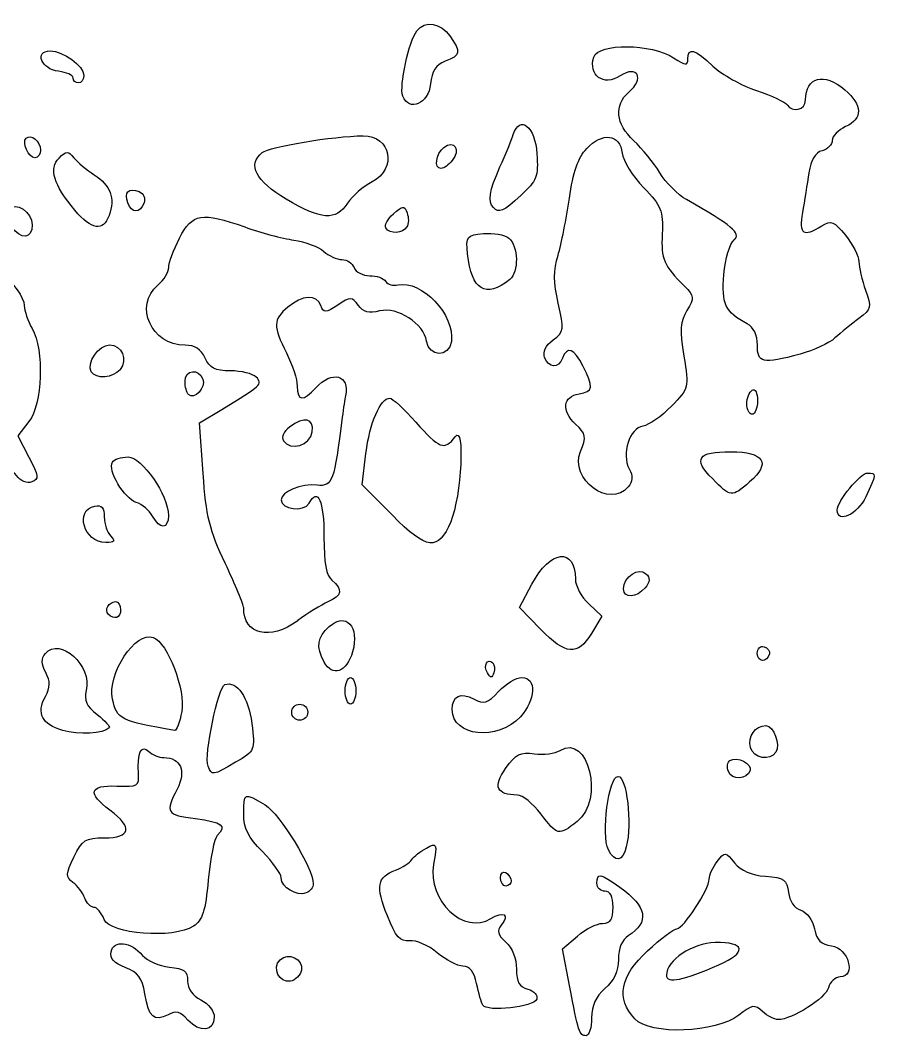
# Model space of a CAD drawing. Header units: centimetres. Extents: x -9.1 to 23.1, y -7.7 to 7.6.
# Drawn here: x -0.848 to 0.198, y 4.819 to 6.06 of the extents above; entities that cross this region are included whole.
import ezdxf

# ---------------------------------------------------------------- set-up
doc = ezdxf.new("R2010")
doc.units = ezdxf.units.CM
doc.header["$MEASUREMENT"] = 0
doc.layers.add('Layer 1', color=7, linetype='Continuous')

msp = doc.modelspace()

# ---------------------------------------------------------------- linework, layer by layer
at = {"layer": 'Layer 1'}
for points, knots in [([(-0.34693, 5.98187), (-0.34541, 5.99765), (-0.3406, 6.00504), (-0.32897, 6.00947), (-0.32897, 6.00947), (-0.31036, 6.01655), (-0.30955, 6.02094), (-0.32325, 6.0405), (-0.32325, 6.0405), (-0.33446, 6.0565), (-0.35367, 6.05953), (-0.36359, 6.04685), (-0.36359, 6.04685), (-0.37343, 6.03427), (-0.38537, 5.97887), (-0.3808, 5.96697), (-0.3808, 5.96697), (-0.37323, 5.94725), (-0.34924, 5.9578), (-0.34693, 5.98187)], [0, 0, 0, 0, 0.1666667, 0.1666667, 0.1666667, 0.1666667, 0.3333333, 0.3333333, 0.3333333, 0.3333333, 0.5, 0.5, 0.5, 0.5, 0.6666667, 0.6666667, 0.6666667, 0.6666667, 1, 1, 1, 1]), ([(0.10428, 5.65195), (0.12047, 5.65628), (0.13957, 5.66512), (0.14673, 5.67159), (0.14673, 5.67159), (0.15389, 5.67806), (0.16706, 5.68879), (0.17599, 5.69544), (0.17599, 5.69544), (0.1911, 5.70668), (0.19167, 5.70907), (0.18415, 5.72985), (0.18415, 5.72985), (0.17971, 5.74214), (0.17597, 5.75786), (0.17584, 5.76479), (0.17584, 5.76479), (0.17572, 5.77172), (0.1684, 5.7862), (0.1596, 5.79698), (0.1596, 5.79698), (0.14556, 5.81416), (0.14199, 5.81556), (0.13053, 5.80841), (0.13053, 5.80841), (0.108, 5.79434), (0.10244, 5.7982), (0.10703, 5.82475), (0.10703, 5.82475), (0.10936, 5.83822), (0.1129, 5.85999), (0.1149, 5.87313), (0.1149, 5.87313), (0.11735, 5.88923), (0.1226, 5.89809), (0.13098, 5.90028), (0.13098, 5.90028), (0.13782, 5.90205), (0.14341, 5.90774), (0.14341, 5.91289), (0.14341, 5.91289), (0.14341, 5.91804), (0.15076, 5.9256), (0.15974, 5.92969), (0.15974, 5.92969), (0.18086, 5.93931), (0.18049, 5.95606), (0.15872, 5.97475), (0.15872, 5.97475), (0.13348, 5.99644), (0.11075, 5.9905), (0.11075, 5.96222), (0.11075, 5.96222), (0.11075, 5.95001), (0.09472, 5.94594), (0.0882, 5.9565), (0.0882, 5.9565), (0.08615, 5.95983), (0.06939, 5.96754), (0.05096, 5.97366), (0.05096, 5.97366), (0.03253, 5.97978), (0.00861, 5.99324), (-0.00218, 6.00355), (-0.00218, 6.00355), (-0.02416, 6.02455), (-0.03293, 6.02707), (-0.03293, 6.01236), (-0.03293, 6.01236), (-0.03293, 6.0038), (-0.03535, 6.004), (-0.05025, 6.01376), (-0.05025, 6.01376), (-0.07711, 6.03136), (-0.14212, 6.03189), (-0.14762, 6.01454), (-0.14762, 6.01454), (-0.15473, 5.99214), (-0.13564, 5.9785), (-0.11557, 5.99165), (-0.11557, 5.99165), (-0.09434, 6.00556), (-0.08524, 5.98852), (-0.10491, 5.97168), (-0.10491, 5.97168), (-0.12326, 5.95597), (-0.12094, 5.933), (-0.09892, 5.91253), (-0.09892, 5.91253), (-0.08852, 5.90286), (-0.07417, 5.88519), (-0.06705, 5.87327), (-0.06705, 5.87327), (-0.05992, 5.86136), (-0.04535, 5.84666), (-0.03466, 5.84061), (-0.03466, 5.84061), (0.02081, 5.80924), (0.03302, 5.79889), (0.02349, 5.7913), (0.02349, 5.7913), (0.01838, 5.78722), (0.01282, 5.76827), (0.01114, 5.74916), (0.01114, 5.74916), (0.00798, 5.71316), (0.01263, 5.70326), (0.03942, 5.68892), (0.03942, 5.68892), (0.04747, 5.68461), (0.05197, 5.67526), (0.05197, 5.66283), (0.05197, 5.66283), (0.05197, 5.64076), (0.05791, 5.63952), (0.10426, 5.65192), (0.10426, 5.65192), (0.10426, 5.65192), (0.10428, 5.65195), (0.10428, 5.65195)], [0, 0, 0, 0, 0.0322581, 0.0322581, 0.0322581, 0.0322581, 0.0645161, 0.0645161, 0.0645161, 0.0645161, 0.0967742, 0.0967742, 0.0967742, 0.0967742, 0.1290323, 0.1290323, 0.1290323, 0.1290323, 0.1612903, 0.1612903, 0.1612903, 0.1612903, 0.1935484, 0.1935484, 0.1935484, 0.1935484, 0.2258065, 0.2258065, 0.2258065, 0.2258065, 0.2580645, 0.2580645, 0.2580645, 0.2580645, 0.2903226, 0.2903226, 0.2903226, 0.2903226, 0.3225806, 0.3225806, 0.3225806, 0.3225806, 0.3548387, 0.3548387, 0.3548387, 0.3548387, 0.3870968, 0.3870968, 0.3870968, 0.3870968, 0.4193548, 0.4193548, 0.4193548, 0.4193548, 0.4516129, 0.4516129, 0.4516129, 0.4516129, 0.483871, 0.483871, 0.483871, 0.483871, 0.516129, 0.516129, 0.516129, 0.516129, 0.5483871, 0.5483871, 0.5483871, 0.5483871, 0.5806452, 0.5806452, 0.5806452, 0.5806452, 0.6129032, 0.6129032, 0.6129032, 0.6129032, 0.6451613, 0.6451613, 0.6451613, 0.6451613, 0.6774194, 0.6774194, 0.6774194, 0.6774194, 0.7096774, 0.7096774, 0.7096774, 0.7096774, 0.7419355, 0.7419355, 0.7419355, 0.7419355, 0.7741935, 0.7741935, 0.7741935, 0.7741935, 0.8064516, 0.8064516, 0.8064516, 0.8064516, 0.8387097, 0.8387097, 0.8387097, 0.8387097, 0.8709677, 0.8709677, 0.8709677, 0.8709677, 0.9032258, 0.9032258, 0.9032258, 0.9032258, 0.9354839, 0.9354839, 0.9354839, 0.9354839, 1, 1, 1, 1]), ([(-0.77016, 5.99239), (-0.77016, 6.00412), (-0.79508, 6.02215), (-0.81128, 6.02215), (-0.81128, 6.02215), (-0.83107, 6.02215), (-0.8219, 5.99962), (-0.80113, 5.99723), (-0.80113, 5.99723), (-0.79128, 5.99608), (-0.78323, 5.99242), (-0.78323, 5.98907), (-0.78323, 5.98907), (-0.78323, 5.98569), (-0.78029, 5.98297), (-0.7767, 5.98297), (-0.7767, 5.98297), (-0.77311, 5.98297), (-0.77017, 5.98721), (-0.77017, 5.99239), (-0.77017, 5.99239), (-0.77017, 5.99239), (-0.77016, 5.99239), (-0.77016, 5.99239)], [0, 0, 0, 0, 0.1428571, 0.1428571, 0.1428571, 0.1428571, 0.2857143, 0.2857143, 0.2857143, 0.2857143, 0.4285714, 0.4285714, 0.4285714, 0.4285714, 0.5714286, 0.5714286, 0.5714286, 0.5714286, 0.7142857, 0.7142857, 0.7142857, 0.7142857, 1, 1, 1, 1]), ([(-0.23651, 5.84599), (-0.21725, 5.86358), (-0.2153, 5.86865), (-0.21709, 5.89655), (-0.21709, 5.89655), (-0.21921, 5.92954), (-0.23776, 5.94461), (-0.24593, 5.91999), (-0.24593, 5.91999), (-0.2481, 5.91344), (-0.25544, 5.89562), (-0.26224, 5.88039), (-0.26224, 5.88039), (-0.27528, 5.85118), (-0.27741, 5.83796), (-0.27024, 5.83079), (-0.27024, 5.83079), (-0.26309, 5.82364), (-0.25891, 5.82552), (-0.2365, 5.84599), (-0.2365, 5.84599), (-0.2365, 5.84599), (-0.23651, 5.84599), (-0.23651, 5.84599)], [0, 0, 0, 0, 0.1428571, 0.1428571, 0.1428571, 0.1428571, 0.2857143, 0.2857143, 0.2857143, 0.2857143, 0.4285714, 0.4285714, 0.4285714, 0.4285714, 0.5714286, 0.5714286, 0.5714286, 0.5714286, 0.7142857, 0.7142857, 0.7142857, 0.7142857, 1, 1, 1, 1]), ([(-0.82302, 5.90114), (-0.82302, 5.91154), (-0.83487, 5.92124), (-0.84059, 5.91552), (-0.84059, 5.91552), (-0.84596, 5.91015), (-0.83758, 5.89172), (-0.82976, 5.89172), (-0.82976, 5.89172), (-0.82605, 5.89172), (-0.82302, 5.89596), (-0.82302, 5.90113), (-0.82302, 5.90113), (-0.82302, 5.90113), (-0.82302, 5.90114), (-0.82302, 5.90114)], [0, 0, 0, 0, 0.2, 0.2, 0.2, 0.2, 0.4, 0.4, 0.4, 0.4, 0.6, 0.6, 0.6, 0.6, 1, 1, 1, 1]), ([(-0.44836, 5.83607), (-0.44252, 5.84498), (-0.42896, 5.85681), (-0.41822, 5.86236), (-0.41822, 5.86236), (-0.38731, 5.87834), (-0.3952, 5.91873), (-0.42919, 5.91849), (-0.42919, 5.91849), (-0.46588, 5.91808), (-0.54363, 5.90534), (-0.5524, 5.89807), (-0.5524, 5.89807), (-0.57063, 5.88294), (-0.56065, 5.86357), (-0.52308, 5.84114), (-0.52308, 5.84114), (-0.48033, 5.81563), (-0.46256, 5.81442), (-0.44837, 5.83607), (-0.44837, 5.83607), (-0.44837, 5.83607), (-0.44836, 5.83607), (-0.44836, 5.83607)], [0, 0, 0, 0, 0.1428571, 0.1428571, 0.1428571, 0.1428571, 0.2857143, 0.2857143, 0.2857143, 0.2857143, 0.4285714, 0.4285714, 0.4285714, 0.4285714, 0.5714286, 0.5714286, 0.5714286, 0.5714286, 0.7142857, 0.7142857, 0.7142857, 0.7142857, 1, 1, 1, 1]), ([(-0.10553, 5.48981), (-0.10002, 5.49645), (-0.0997, 5.50284), (-0.10443, 5.51168), (-0.10443, 5.51168), (-0.11412, 5.52979), (-0.10396, 5.56164), (-0.08775, 5.56403), (-0.08775, 5.56403), (-0.08044, 5.5651), (-0.06478, 5.57598), (-0.05295, 5.58819), (-0.05295, 5.58819), (-0.03157, 5.61025), (-0.03148, 5.61062), (-0.03774, 5.64954), (-0.03774, 5.64954), (-0.04287, 5.68136), (-0.04217, 5.69179), (-0.03402, 5.70522), (-0.03402, 5.70522), (-0.02477, 5.72047), (-0.02499, 5.72275), (-0.03683, 5.73466), (-0.03683, 5.73466), (-0.06264, 5.76062), (-0.06551, 5.76733), (-0.06414, 5.79857), (-0.06414, 5.79857), (-0.06288, 5.82729), (-0.0651, 5.83282), (-0.08686, 5.85523), (-0.08686, 5.85523), (-0.10012, 5.86889), (-0.11188, 5.88787), (-0.11298, 5.8974), (-0.11298, 5.8974), (-0.11567, 5.92064), (-0.1371, 5.92333), (-0.15634, 5.90285), (-0.15634, 5.90285), (-0.16667, 5.89185), (-0.173, 5.87369), (-0.17748, 5.84217), (-0.17748, 5.84217), (-0.181, 5.81743), (-0.18723, 5.7861), (-0.19134, 5.77256), (-0.19134, 5.77256), (-0.197, 5.75388), (-0.19691, 5.73974), (-0.19097, 5.71397), (-0.19097, 5.71397), (-0.18358, 5.68197), (-0.18396, 5.67939), (-0.19743, 5.66923), (-0.19743, 5.66923), (-0.20645, 5.66242), (-0.21022, 5.65452), (-0.20765, 5.64781), (-0.20765, 5.64781), (-0.20254, 5.63449), (-0.19089, 5.63404), (-0.18593, 5.64699), (-0.18593, 5.64699), (-0.1802, 5.66193), (-0.17187, 5.65878), (-0.16088, 5.63752), (-0.16088, 5.63752), (-0.14749, 5.61163), (-0.14829, 5.60582), (-0.16554, 5.60336), (-0.16554, 5.60336), (-0.18532, 5.60056), (-0.18746, 5.58255), (-0.16996, 5.56624), (-0.16996, 5.56624), (-0.15705, 5.55422), (-0.15644, 5.55089), (-0.16386, 5.53299), (-0.16386, 5.53299), (-0.17789, 5.49912), (-0.1283, 5.46241), (-0.10555, 5.48983), (-0.10555, 5.48983), (-0.10555, 5.48983), (-0.10553, 5.48981), (-0.10553, 5.48981)], [0, 0, 0, 0, 0.0434783, 0.0434783, 0.0434783, 0.0434783, 0.0869565, 0.0869565, 0.0869565, 0.0869565, 0.1304348, 0.1304348, 0.1304348, 0.1304348, 0.173913, 0.173913, 0.173913, 0.173913, 0.2173913, 0.2173913, 0.2173913, 0.2173913, 0.2608696, 0.2608696, 0.2608696, 0.2608696, 0.3043478, 0.3043478, 0.3043478, 0.3043478, 0.3478261, 0.3478261, 0.3478261, 0.3478261, 0.3913043, 0.3913043, 0.3913043, 0.3913043, 0.4347826, 0.4347826, 0.4347826, 0.4347826, 0.4782609, 0.4782609, 0.4782609, 0.4782609, 0.5217391, 0.5217391, 0.5217391, 0.5217391, 0.5652174, 0.5652174, 0.5652174, 0.5652174, 0.6086957, 0.6086957, 0.6086957, 0.6086957, 0.6521739, 0.6521739, 0.6521739, 0.6521739, 0.6956522, 0.6956522, 0.6956522, 0.6956522, 0.7391304, 0.7391304, 0.7391304, 0.7391304, 0.7826087, 0.7826087, 0.7826087, 0.7826087, 0.826087, 0.826087, 0.826087, 0.826087, 0.8695652, 0.8695652, 0.8695652, 0.8695652, 0.9130435, 0.9130435, 0.9130435, 0.9130435, 1, 1, 1, 1]), ([(-0.32037, 5.88817), (-0.30961, 5.90113), (-0.31809, 5.91461), (-0.33051, 5.9043), (-0.33051, 5.9043), (-0.34068, 5.89586), (-0.34302, 5.87866), (-0.33399, 5.87866), (-0.33399, 5.87866), (-0.33084, 5.87866), (-0.32471, 5.88294), (-0.32037, 5.88817)], [0, 0, 0, 0, 0.25, 0.25, 0.25, 0.25, 0.5, 0.5, 0.5, 0.5, 1, 1, 1, 1]), ([(-0.73927, 5.82126), (-0.73166, 5.84185), (-0.73763, 5.85823), (-0.75734, 5.87082), (-0.75734, 5.87082), (-0.76674, 5.87682), (-0.77792, 5.88618), (-0.78219, 5.89162), (-0.78219, 5.89162), (-0.78911, 5.90043), (-0.7911, 5.90039), (-0.80042, 5.89121), (-0.80042, 5.89121), (-0.81317, 5.87867), (-0.80704, 5.85859), (-0.78102, 5.82766), (-0.78102, 5.82766), (-0.76045, 5.80322), (-0.74672, 5.80111), (-0.73927, 5.82125), (-0.73927, 5.82125), (-0.73927, 5.82125), (-0.73927, 5.82126), (-0.73927, 5.82126)], [0, 0, 0, 0, 0.1428571, 0.1428571, 0.1428571, 0.1428571, 0.2857143, 0.2857143, 0.2857143, 0.2857143, 0.4285714, 0.4285714, 0.4285714, 0.4285714, 0.5714286, 0.5714286, 0.5714286, 0.5714286, 0.7142857, 0.7142857, 0.7142857, 0.7142857, 1, 1, 1, 1]), ([(-0.69667, 5.83648), (-0.69445, 5.84226), (-0.69704, 5.84815), (-0.70278, 5.85035), (-0.70278, 5.85035), (-0.71556, 5.85525), (-0.72139, 5.84936), (-0.71646, 5.83651), (-0.71646, 5.83651), (-0.7115, 5.82359), (-0.70161, 5.82357), (-0.69666, 5.83648), (-0.69666, 5.83648), (-0.69666, 5.83648), (-0.69667, 5.83648), (-0.69667, 5.83648)], [0, 0, 0, 0, 0.2, 0.2, 0.2, 0.2, 0.4, 0.4, 0.4, 0.4, 0.6, 0.6, 0.6, 0.6, 1, 1, 1, 1]), ([(-0.83318, 5.80992), (-0.83318, 5.82517), (-0.85317, 5.83843), (-0.86233, 5.82927), (-0.86233, 5.82927), (-0.86684, 5.82476), (-0.86566, 5.81787), (-0.85863, 5.80785), (-0.85863, 5.80785), (-0.84691, 5.79112), (-0.83318, 5.79223), (-0.83318, 5.80991), (-0.83318, 5.80991), (-0.83318, 5.80991), (-0.83318, 5.80992), (-0.83318, 5.80992)], [0, 0, 0, 0, 0.2, 0.2, 0.2, 0.2, 0.4, 0.4, 0.4, 0.4, 0.6, 0.6, 0.6, 0.6, 1, 1, 1, 1]), ([(-0.37582, 5.80712), (-0.37349, 5.81087), (-0.37338, 5.81863), (-0.37557, 5.82434), (-0.37557, 5.82434), (-0.37914, 5.83363), (-0.38088, 5.83351), (-0.39232, 5.82315), (-0.39232, 5.82315), (-0.39934, 5.81679), (-0.40352, 5.80905), (-0.4016, 5.80593), (-0.4016, 5.80593), (-0.39676, 5.7981), (-0.38094, 5.79883), (-0.37582, 5.80712)], [0, 0, 0, 0, 0.2, 0.2, 0.2, 0.2, 0.4, 0.4, 0.4, 0.4, 0.6, 0.6, 0.6, 0.6, 1, 1, 1, 1]), ([(-1.07103, 5.41524), (-1.05111, 5.41524), (-0.99969, 5.43776), (-0.99987, 5.4464), (-0.99987, 5.4464), (-1.00012, 5.45839), (-1.0125, 5.46902), (-1.02197, 5.46538), (-1.02197, 5.46538), (-1.02982, 5.46237), (-1.03243, 5.46539), (-1.03243, 5.47749), (-1.03243, 5.47749), (-1.03243, 5.49409), (-1.02347, 5.499), (-1.0158, 5.48659), (-1.0158, 5.48659), (-1.01303, 5.4821), (-1.00691, 5.48445), (-0.99883, 5.49312), (-0.99883, 5.49312), (-0.99188, 5.50058), (-0.9819, 5.50668), (-0.97664, 5.50668), (-0.97664, 5.50668), (-0.96986, 5.50668), (-0.96756, 5.51286), (-0.96873, 5.5279), (-0.96873, 5.5279), (-0.97102, 5.55726), (-0.94138, 5.56248), (-0.9239, 5.5358), (-0.9239, 5.5358), (-0.91044, 5.51526), (-0.91715, 5.49923), (-0.94162, 5.49349), (-0.94162, 5.49349), (-0.95172, 5.49114), (-0.95812, 5.48433), (-0.95954, 5.47445), (-0.95954, 5.47445), (-0.96164, 5.45983), (-0.96041, 5.45931), (-0.93404, 5.46353), (-0.93404, 5.46353), (-0.89981, 5.469), (-0.89599, 5.47132), (-0.88845, 5.49114), (-0.88845, 5.49114), (-0.88037, 5.5124), (-0.86299, 5.5184), (-0.8522, 5.50364), (-0.8522, 5.50364), (-0.84732, 5.49696), (-0.83933, 5.49362), (-0.83355, 5.49584), (-0.83355, 5.49584), (-0.82472, 5.49922), (-0.82517, 5.50305), (-0.83709, 5.52591), (-0.83709, 5.52591), (-0.83709, 5.52591), (-0.85074, 5.5521), (-0.85074, 5.5521), (-0.85074, 5.5521), (-0.85074, 5.5521), (-0.83709, 5.56945), (-0.83709, 5.56945), (-0.83709, 5.56945), (-0.82062, 5.59039), (-0.81836, 5.65698), (-0.83324, 5.68301), (-0.83324, 5.68301), (-0.83837, 5.69199), (-0.84268, 5.70471), (-0.84281, 5.71129), (-0.84281, 5.71129), (-0.84318, 5.73133), (-0.89568, 5.77838), (-0.92345, 5.78359), (-0.92345, 5.78359), (-0.9407, 5.78684), (-0.95033, 5.79303), (-0.95542, 5.8042), (-0.95542, 5.8042), (-0.96119, 5.81687), (-0.96755, 5.82015), (-0.98614, 5.82005), (-0.98614, 5.82005), (-1.01278, 5.82005), (-1.07163, 5.78653), (-1.07163, 5.77156), (-1.07163, 5.77156), (-1.07163, 5.75518), (-1.0579, 5.75291), (-1.04762, 5.76757), (-1.04762, 5.76757), (-1.03359, 5.78761), (-1.00545, 5.78349), (-0.99936, 5.76051), (-0.99936, 5.76051), (-0.9924, 5.73425), (-0.9985, 5.73078), (-1.0608, 5.72566), (-1.0608, 5.72566), (-1.11523, 5.72118), (-1.11834, 5.72012), (-1.11496, 5.70719), (-1.11496, 5.70719), (-1.11299, 5.69965), (-1.11382, 5.69038), (-1.1168, 5.6866), (-1.1168, 5.6866), (-1.11979, 5.68281), (-1.12367, 5.66403), (-1.12542, 5.64484), (-1.12542, 5.64484), (-1.12819, 5.61449), (-1.1266, 5.60794), (-1.11318, 5.59452), (-1.11318, 5.59452), (-1.09602, 5.57736), (-1.09213, 5.54584), (-1.10716, 5.54584), (-1.10716, 5.54584), (-1.11234, 5.54584), (-1.11839, 5.54876), (-1.12061, 5.55237), (-1.12061, 5.55237), (-1.12639, 5.56173), (-1.15655, 5.56045), (-1.15901, 5.55072), (-1.15901, 5.55072), (-1.16015, 5.54623), (-1.16416, 5.53314), (-1.16792, 5.52164), (-1.16792, 5.52164), (-1.17573, 5.49774), (-1.16943, 5.48488), (-1.1436, 5.472), (-1.1436, 5.472), (-1.12964, 5.46504), (-1.12011, 5.44715), (-1.10639, 5.40213), (-1.10639, 5.40213), (-1.10389, 5.39392), (-1.10236, 5.39419), (-1.09699, 5.40378), (-1.09699, 5.40378), (-1.09311, 5.41068), (-1.08284, 5.41521), (-1.07104, 5.41521), (-1.07104, 5.41521), (-1.07104, 5.41521), (-1.07103, 5.41524), (-1.07103, 5.41524)], [0, 0, 0, 0, 0.025, 0.025, 0.025, 0.025, 0.05, 0.05, 0.05, 0.05, 0.075, 0.075, 0.075, 0.075, 0.1, 0.1, 0.1, 0.1, 0.125, 0.125, 0.125, 0.125, 0.15, 0.15, 0.15, 0.15, 0.175, 0.175, 0.175, 0.175, 0.2, 0.2, 0.2, 0.2, 0.225, 0.225, 0.225, 0.225, 0.25, 0.25, 0.25, 0.25, 0.275, 0.275, 0.275, 0.275, 0.3, 0.3, 0.3, 0.3, 0.325, 0.325, 0.325, 0.325, 0.35, 0.35, 0.35, 0.35, 0.375, 0.375, 0.375, 0.375, 0.4, 0.4, 0.4, 0.4, 0.425, 0.425, 0.425, 0.425, 0.45, 0.45, 0.45, 0.45, 0.475, 0.475, 0.475, 0.475, 0.5, 0.5, 0.5, 0.5, 0.525, 0.525, 0.525, 0.525, 0.55, 0.55, 0.55, 0.55, 0.575, 0.575, 0.575, 0.575, 0.6, 0.6, 0.6, 0.6, 0.625, 0.625, 0.625, 0.625, 0.65, 0.65, 0.65, 0.65, 0.675, 0.675, 0.675, 0.675, 0.7, 0.7, 0.7, 0.7, 0.725, 0.725, 0.725, 0.725, 0.75, 0.75, 0.75, 0.75, 0.775, 0.775, 0.775, 0.775, 0.8, 0.8, 0.8, 0.8, 0.825, 0.825, 0.825, 0.825, 0.85, 0.85, 0.85, 0.85, 0.875, 0.875, 0.875, 0.875, 0.9, 0.9, 0.9, 0.9, 0.925, 0.925, 0.925, 0.925, 0.95, 0.95, 0.95, 0.95, 1, 1, 1, 1]), ([(-0.50902, 5.32652), (-0.49681, 5.33541), (-0.48021, 5.34562), (-0.47213, 5.34922), (-0.47213, 5.34922), (-0.45498, 5.35685), (-0.45359, 5.36436), (-0.46723, 5.37568), (-0.46723, 5.37568), (-0.47419, 5.38145), (-0.47703, 5.39673), (-0.47703, 5.42834), (-0.47703, 5.42834), (-0.47703, 5.47319), (-0.48422, 5.48951), (-0.49527, 5.46977), (-0.49527, 5.46977), (-0.50147, 5.4587), (-0.52928, 5.46203), (-0.52928, 5.47385), (-0.52928, 5.47385), (-0.52928, 5.48358), (-0.50425, 5.49384), (-0.48539, 5.49184), (-0.48539, 5.49184), (-0.46675, 5.48986), (-0.46437, 5.49632), (-0.45468, 5.57487), (-0.45468, 5.57487), (-0.45335, 5.58564), (-0.45161, 5.5974), (-0.45081, 5.60099), (-0.45081, 5.60099), (-0.44515, 5.62644), (-0.46723, 5.63244), (-0.48683, 5.61079), (-0.48683, 5.61079), (-0.50233, 5.59366), (-0.50969, 5.59427), (-0.50969, 5.61268), (-0.50969, 5.61268), (-0.50969, 5.6209), (-0.51557, 5.63916), (-0.52275, 5.65325), (-0.52275, 5.65325), (-0.5394, 5.68591), (-0.53917, 5.69407), (-0.52112, 5.70913), (-0.52112, 5.70913), (-0.50295, 5.72429), (-0.48626, 5.7252), (-0.48093, 5.71131), (-0.48093, 5.71131), (-0.47725, 5.70173), (-0.47543, 5.70177), (-0.4601, 5.7118), (-0.4601, 5.7118), (-0.4443, 5.72215), (-0.4428, 5.72213), (-0.43506, 5.71139), (-0.43506, 5.71139), (-0.42906, 5.70318), (-0.42202, 5.70133), (-0.40915, 5.70456), (-0.40915, 5.70456), (-0.38731, 5.71004), (-0.35481, 5.68913), (-0.35175, 5.66763), (-0.35175, 5.66763), (-0.34895, 5.6479), (-0.32433, 5.64765), (-0.32153, 5.66722), (-0.32153, 5.66722), (-0.31693, 5.69953), (-0.35781, 5.74294), (-0.38663, 5.73636), (-0.38663, 5.73636), (-0.39258, 5.735), (-0.39937, 5.73698), (-0.40171, 5.74078), (-0.40171, 5.74078), (-0.40405, 5.74457), (-0.41283, 5.74767), (-0.42121, 5.74767), (-0.42121, 5.74767), (-0.42959, 5.74767), (-0.43815, 5.75208), (-0.44021, 5.75747), (-0.44021, 5.75747), (-0.44228, 5.76286), (-0.44897, 5.76727), (-0.45509, 5.76727), (-0.45509, 5.76727), (-0.46121, 5.76727), (-0.47122, 5.7718), (-0.47734, 5.77734), (-0.47734, 5.77734), (-0.48346, 5.78288), (-0.49986, 5.78906), (-0.51378, 5.79106), (-0.51378, 5.79106), (-0.5277, 5.79308), (-0.55462, 5.80029), (-0.57362, 5.80711), (-0.57362, 5.80711), (-0.62605, 5.82595), (-0.63779, 5.82397), (-0.65325, 5.79365), (-0.65325, 5.79365), (-0.66051, 5.77943), (-0.66645, 5.76323), (-0.66645, 5.75767), (-0.66645, 5.75767), (-0.66645, 5.75211), (-0.67233, 5.74252), (-0.67951, 5.73636), (-0.67951, 5.73636), (-0.70946, 5.71072), (-0.68792, 5.66276), (-0.64645, 5.66276), (-0.64645, 5.66276), (-0.63475, 5.66276), (-0.62711, 5.65782), (-0.62222, 5.64709), (-0.62222, 5.64709), (-0.61657, 5.63469), (-0.61007, 5.63142), (-0.59113, 5.63142), (-0.59113, 5.63142), (-0.57796, 5.63142), (-0.5638, 5.628), (-0.55967, 5.6238), (-0.55967, 5.6238), (-0.55144, 5.61544), (-0.5536, 5.61342), (-0.60173, 5.5844), (-0.60173, 5.5844), (-0.60173, 5.5844), (-0.62881, 5.56807), (-0.62881, 5.56807), (-0.62881, 5.56807), (-0.62881, 5.56807), (-0.62453, 5.50607), (-0.62453, 5.50607), (-0.62453, 5.50607), (-0.62094, 5.45417), (-0.61656, 5.43631), (-0.59763, 5.39642), (-0.59763, 5.39642), (-0.58519, 5.37022), (-0.57501, 5.34576), (-0.57501, 5.34206), (-0.57501, 5.34206), (-0.57501, 5.30917), (-0.54301, 5.3015), (-0.50903, 5.32624), (-0.50903, 5.32624), (-0.50903, 5.32624), (-0.50902, 5.32652), (-0.50902, 5.32652)], [0, 0, 0, 0, 0.0243902, 0.0243902, 0.0243902, 0.0243902, 0.0487805, 0.0487805, 0.0487805, 0.0487805, 0.0731707, 0.0731707, 0.0731707, 0.0731707, 0.097561, 0.097561, 0.097561, 0.097561, 0.1219512, 0.1219512, 0.1219512, 0.1219512, 0.1463415, 0.1463415, 0.1463415, 0.1463415, 0.1707317, 0.1707317, 0.1707317, 0.1707317, 0.195122, 0.195122, 0.195122, 0.195122, 0.2195122, 0.2195122, 0.2195122, 0.2195122, 0.2439024, 0.2439024, 0.2439024, 0.2439024, 0.2682927, 0.2682927, 0.2682927, 0.2682927, 0.2926829, 0.2926829, 0.2926829, 0.2926829, 0.3170732, 0.3170732, 0.3170732, 0.3170732, 0.3414634, 0.3414634, 0.3414634, 0.3414634, 0.3658537, 0.3658537, 0.3658537, 0.3658537, 0.3902439, 0.3902439, 0.3902439, 0.3902439, 0.4146341, 0.4146341, 0.4146341, 0.4146341, 0.4390244, 0.4390244, 0.4390244, 0.4390244, 0.4634146, 0.4634146, 0.4634146, 0.4634146, 0.4878049, 0.4878049, 0.4878049, 0.4878049, 0.5121951, 0.5121951, 0.5121951, 0.5121951, 0.5365854, 0.5365854, 0.5365854, 0.5365854, 0.5609756, 0.5609756, 0.5609756, 0.5609756, 0.5853659, 0.5853659, 0.5853659, 0.5853659, 0.6097561, 0.6097561, 0.6097561, 0.6097561, 0.6341463, 0.6341463, 0.6341463, 0.6341463, 0.6585366, 0.6585366, 0.6585366, 0.6585366, 0.6829268, 0.6829268, 0.6829268, 0.6829268, 0.7073171, 0.7073171, 0.7073171, 0.7073171, 0.7317073, 0.7317073, 0.7317073, 0.7317073, 0.7560976, 0.7560976, 0.7560976, 0.7560976, 0.7804878, 0.7804878, 0.7804878, 0.7804878, 0.804878, 0.804878, 0.804878, 0.804878, 0.8292683, 0.8292683, 0.8292683, 0.8292683, 0.8536585, 0.8536585, 0.8536585, 0.8536585, 0.8780488, 0.8780488, 0.8780488, 0.8780488, 0.902439, 0.902439, 0.902439, 0.902439, 0.9268293, 0.9268293, 0.9268293, 0.9268293, 0.9512195, 0.9512195, 0.9512195, 0.9512195, 1, 1, 1, 1]), ([(-0.25008, 5.74308), (-0.23899, 5.75196), (-0.23975, 5.78381), (-0.25129, 5.79338), (-0.25129, 5.79338), (-0.25644, 5.79766), (-0.2704, 5.80022), (-0.28231, 5.79908), (-0.28231, 5.79908), (-0.30282, 5.7971), (-0.30384, 5.79579), (-0.30167, 5.77414), (-0.30167, 5.77414), (-0.29725, 5.72999), (-0.27967, 5.7194), (-0.25008, 5.74308)], [0, 0, 0, 0, 0.2, 0.2, 0.2, 0.2, 0.4, 0.4, 0.4, 0.4, 0.6, 0.6, 0.6, 0.6, 1, 1, 1, 1]), ([(-0.72591, 5.63289), (-0.71593, 5.64491), (-0.72367, 5.66311), (-0.73875, 5.66311), (-0.73875, 5.66311), (-0.75203, 5.66311), (-0.76738, 5.64054), (-0.76106, 5.63032), (-0.76106, 5.63032), (-0.75529, 5.62099), (-0.73453, 5.62251), (-0.72591, 5.63287), (-0.72591, 5.63287), (-0.72591, 5.63287), (-0.72591, 5.63289), (-0.72591, 5.63289)], [0, 0, 0, 0, 0.2, 0.2, 0.2, 0.2, 0.4, 0.4, 0.4, 0.4, 0.6, 0.6, 0.6, 0.6, 1, 1, 1, 1]), ([(-0.62484, 5.62134), (-0.63001, 5.63482), (-0.64661, 5.6328), (-0.64661, 5.61866), (-0.64661, 5.61866), (-0.64661, 5.61207), (-0.64468, 5.60475), (-0.64231, 5.60239), (-0.64231, 5.60239), (-0.63538, 5.59546), (-0.62092, 5.61112), (-0.62484, 5.62132), (-0.62484, 5.62132), (-0.62484, 5.62132), (-0.62484, 5.62134), (-0.62484, 5.62134)], [0, 0, 0, 0, 0.2, 0.2, 0.2, 0.2, 0.4, 0.4, 0.4, 0.4, 0.6, 0.6, 0.6, 0.6, 1, 1, 1, 1]), ([(0.0522, 5.59511), (0.0522, 5.60459), (0.04937, 5.61008), (0.04567, 5.60779), (0.04567, 5.60779), (0.04208, 5.60557), (0.03914, 5.59805), (0.03914, 5.59107), (0.03914, 5.59107), (0.03914, 5.5841), (0.04208, 5.57839), (0.04567, 5.57839), (0.04567, 5.57839), (0.04926, 5.57839), (0.0522, 5.58591), (0.0522, 5.59511)], [0, 0, 0, 0, 0.2, 0.2, 0.2, 0.2, 0.4, 0.4, 0.4, 0.4, 0.6, 0.6, 0.6, 0.6, 1, 1, 1, 1]), ([(-0.32231, 5.44722), (-0.30923, 5.4782), (-0.30462, 5.56758), (-0.31696, 5.55077), (-0.31696, 5.55077), (-0.32945, 5.53376), (-0.33655, 5.53641), (-0.365, 5.56873), (-0.365, 5.56873), (-0.37923, 5.5849), (-0.39347, 5.59812), (-0.39664, 5.59812), (-0.39664, 5.59812), (-0.40819, 5.59812), (-0.42124, 5.56785), (-0.42577, 5.53054), (-0.42577, 5.53054), (-0.42577, 5.53054), (-0.43041, 5.49235), (-0.43041, 5.49235), (-0.43041, 5.49235), (-0.43041, 5.49235), (-0.39349, 5.45504), (-0.39349, 5.45504), (-0.39349, 5.45504), (-0.35126, 5.41237), (-0.33766, 5.41088), (-0.32232, 5.44722), (-0.32232, 5.44722), (-0.32232, 5.44722), (-0.32231, 5.44722), (-0.32231, 5.44722)], [0, 0, 0, 0, 0.1111111, 0.1111111, 0.1111111, 0.1111111, 0.2222222, 0.2222222, 0.2222222, 0.2222222, 0.3333333, 0.3333333, 0.3333333, 0.3333333, 0.4444444, 0.4444444, 0.4444444, 0.4444444, 0.5555556, 0.5555556, 0.5555556, 0.5555556, 0.6666667, 0.6666667, 0.6666667, 0.6666667, 0.7777778, 0.7777778, 0.7777778, 0.7777778, 1, 1, 1, 1]), ([(-0.52639, 5.5461), (-0.52922, 5.55069), (-0.52623, 5.55769), (-0.51923, 5.5628), (-0.51923, 5.5628), (-0.50081, 5.57627), (-0.48888, 5.57376), (-0.49127, 5.55691), (-0.49127, 5.55691), (-0.49359, 5.54058), (-0.51829, 5.53298), (-0.5264, 5.5461), (-0.5264, 5.5461), (-0.5264, 5.5461), (-0.52639, 5.5461), (-0.52639, 5.5461)], [0, 0, 0, 0, 0.2, 0.2, 0.2, 0.2, 0.4, 0.4, 0.4, 0.4, 0.6, 0.6, 0.6, 0.6, 1, 1, 1, 1]), ([(0.0425, 5.49573), (0.06907, 5.51859), (0.0603, 5.53268), (0.0195, 5.53268), (0.0195, 5.53268), (-0.02097, 5.53268), (-0.02683, 5.5241), (-0.00297, 5.49977), (-0.00297, 5.49977), (0.01966, 5.47669), (0.02031, 5.47664), (0.0425, 5.49574), (0.0425, 5.49574), (0.0425, 5.49574), (0.0425, 5.49573), (0.0425, 5.49573)], [0, 0, 0, 0, 0.2, 0.2, 0.2, 0.2, 0.4, 0.4, 0.4, 0.4, 0.6, 0.6, 0.6, 0.6, 1, 1, 1, 1]), ([(-0.66685, 5.45489), (-0.66685, 5.4795), (-0.6991, 5.52626), (-0.71607, 5.52626), (-0.71607, 5.52626), (-0.7245, 5.52626), (-0.73316, 5.52342), (-0.73531, 5.51992), (-0.73531, 5.51992), (-0.74138, 5.51009), (-0.72078, 5.47542), (-0.7061, 5.47076), (-0.7061, 5.47076), (-0.69887, 5.46845), (-0.68992, 5.46091), (-0.68621, 5.45397), (-0.68621, 5.45397), (-0.67732, 5.43737), (-0.66685, 5.43786), (-0.66685, 5.45488), (-0.66685, 5.45488), (-0.66685, 5.45488), (-0.66685, 5.45489), (-0.66685, 5.45489)], [0, 0, 0, 0, 0.1428571, 0.1428571, 0.1428571, 0.1428571, 0.2857143, 0.2857143, 0.2857143, 0.2857143, 0.4285714, 0.4285714, 0.4285714, 0.4285714, 0.5714286, 0.5714286, 0.5714286, 0.5714286, 0.7142857, 0.7142857, 0.7142857, 0.7142857, 1, 1, 1, 1]), ([(0.18426, 5.4775), (0.1975, 5.50527), (0.19762, 5.50667), (0.1867, 5.50667), (0.1867, 5.50667), (0.1775, 5.50667), (0.14955, 5.47247), (0.14955, 5.46121), (0.14955, 5.46121), (0.14955, 5.44455), (0.17403, 5.45604), (0.18426, 5.4775)], [0, 0, 0, 0, 0.25, 0.25, 0.25, 0.25, 0.5, 0.5, 0.5, 0.5, 1, 1, 1, 1]), ([(-0.73735, 5.42961), (-0.74166, 5.43392), (-0.74519, 5.44442), (-0.74519, 5.45295), (-0.74519, 5.45295), (-0.74519, 5.46416), (-0.74834, 5.46785), (-0.75654, 5.46626), (-0.75654, 5.46626), (-0.78206, 5.46134), (-0.77009, 5.42177), (-0.74308, 5.42177), (-0.74308, 5.42177), (-0.73253, 5.42177), (-0.73125, 5.4235), (-0.73735, 5.4296), (-0.73735, 5.4296), (-0.73735, 5.4296), (-0.73735, 5.42961), (-0.73735, 5.42961)], [0, 0, 0, 0, 0.1666667, 0.1666667, 0.1666667, 0.1666667, 0.3333333, 0.3333333, 0.3333333, 0.3333333, 0.5, 0.5, 0.5, 0.5, 0.6666667, 0.6666667, 0.6666667, 0.6666667, 1, 1, 1, 1]), ([(-0.15055, 5.31077), (-0.15055, 5.31077), (-0.13769, 5.33191), (-0.13769, 5.33191), (-0.13769, 5.33191), (-0.13769, 5.33191), (-0.15391, 5.34695), (-0.15391, 5.34695), (-0.15391, 5.34695), (-0.16283, 5.35522), (-0.17013, 5.36886), (-0.17013, 5.37726), (-0.17013, 5.37726), (-0.17013, 5.4165), (-0.20102, 5.41286), (-0.22322, 5.37102), (-0.22322, 5.37102), (-0.22322, 5.37102), (-0.23847, 5.34227), (-0.23847, 5.34227), (-0.23847, 5.34227), (-0.23847, 5.34227), (-0.21277, 5.31595), (-0.21277, 5.31595), (-0.21277, 5.31595), (-0.18167, 5.2841), (-0.16748, 5.28292), (-0.15054, 5.31077), (-0.15054, 5.31077), (-0.15054, 5.31077), (-0.15055, 5.31077), (-0.15055, 5.31077)], [0, 0, 0, 0, 0.1111111, 0.1111111, 0.1111111, 0.1111111, 0.2222222, 0.2222222, 0.2222222, 0.2222222, 0.3333333, 0.3333333, 0.3333333, 0.3333333, 0.4444444, 0.4444444, 0.4444444, 0.4444444, 0.5555556, 0.5555556, 0.5555556, 0.5555556, 0.6666667, 0.6666667, 0.6666667, 0.6666667, 0.7777778, 0.7777778, 0.7777778, 0.7777778, 1, 1, 1, 1]), ([(-0.08513, 5.36634), (-0.07898, 5.37375), (-0.0787, 5.37834), (-0.08405, 5.3837), (-0.08405, 5.3837), (-0.0927, 5.39236), (-0.11148, 5.37975), (-0.11148, 5.36527), (-0.11148, 5.36527), (-0.11148, 5.35319), (-0.0955, 5.35384), (-0.08513, 5.36634)], [0, 0, 0, 0, 0.25, 0.25, 0.25, 0.25, 0.5, 0.5, 0.5, 0.5, 1, 1, 1, 1]), ([(-0.7252, 5.33977), (-0.7252, 5.34516), (-0.72797, 5.34956), (-0.73135, 5.34956), (-0.73135, 5.34956), (-0.73959, 5.34956), (-0.74548, 5.33936), (-0.74027, 5.33414), (-0.74027, 5.33414), (-0.73292, 5.32679), (-0.72521, 5.32966), (-0.72521, 5.33976), (-0.72521, 5.33976), (-0.72521, 5.33976), (-0.7252, 5.33977), (-0.7252, 5.33977)], [0, 0, 0, 0, 0.2, 0.2, 0.2, 0.2, 0.4, 0.4, 0.4, 0.4, 0.6, 0.6, 0.6, 0.6, 1, 1, 1, 1]), ([(-0.44211, 5.28839), (-0.43333, 5.31899), (-0.45032, 5.33744), (-0.47048, 5.3192), (-0.47048, 5.3192), (-0.48539, 5.30571), (-0.48697, 5.29479), (-0.47677, 5.27574), (-0.47677, 5.27574), (-0.46673, 5.25699), (-0.44929, 5.26335), (-0.44211, 5.28839)], [0, 0, 0, 0, 0.25, 0.25, 0.25, 0.25, 0.5, 0.5, 0.5, 0.5, 1, 1, 1, 1]), ([(-0.65056, 5.2154), (-0.64566, 5.24151), (-0.66786, 5.29923), (-0.68538, 5.30595), (-0.68538, 5.30595), (-0.7069, 5.31421), (-0.74186, 5.26112), (-0.73512, 5.23041), (-0.73512, 5.23041), (-0.72974, 5.2059), (-0.72532, 5.20369), (-0.65919, 5.19234), (-0.65919, 5.19234), (-0.6569, 5.19193), (-0.65301, 5.20232), (-0.65056, 5.2154)], [0, 0, 0, 0, 0.2, 0.2, 0.2, 0.2, 0.4, 0.4, 0.4, 0.4, 0.6, 0.6, 0.6, 0.6, 1, 1, 1, 1]), ([(-0.73912, 5.19532), (-0.73767, 5.19676), (-0.74427, 5.2041), (-0.75381, 5.21159), (-0.75381, 5.21159), (-0.76711, 5.22205), (-0.77021, 5.22891), (-0.76715, 5.24112), (-0.76715, 5.24112), (-0.75956, 5.27136), (-0.79946, 5.30727), (-0.81706, 5.28606), (-0.81706, 5.28606), (-0.82235, 5.27968), (-0.82224, 5.27354), (-0.81664, 5.26306), (-0.81664, 5.26306), (-0.81074, 5.25204), (-0.81084, 5.24532), (-0.81706, 5.23369), (-0.81706, 5.23369), (-0.82814, 5.21299), (-0.82142, 5.19984), (-0.79594, 5.19234), (-0.79594, 5.19234), (-0.77668, 5.18667), (-0.74618, 5.18826), (-0.73913, 5.1953), (-0.73913, 5.1953), (-0.73913, 5.1953), (-0.73912, 5.19532), (-0.73912, 5.19532)], [0, 0, 0, 0, 0.1111111, 0.1111111, 0.1111111, 0.1111111, 0.2222222, 0.2222222, 0.2222222, 0.2222222, 0.3333333, 0.3333333, 0.3333333, 0.3333333, 0.4444444, 0.4444444, 0.4444444, 0.4444444, 0.5555556, 0.5555556, 0.5555556, 0.5555556, 0.6666667, 0.6666667, 0.6666667, 0.6666667, 0.7777778, 0.7777778, 0.7777778, 0.7777778, 1, 1, 1, 1]), ([(0.06662, 5.28581), (0.06752, 5.2891), (0.06458, 5.29302), (0.06009, 5.29452), (0.06009, 5.29452), (0.0556, 5.296), (0.05193, 5.29234), (0.05193, 5.28636), (0.05193, 5.28636), (0.05193, 5.2753), (0.06364, 5.27487), (0.06663, 5.28582), (0.06663, 5.28582), (0.06663, 5.28582), (0.06662, 5.28581), (0.06662, 5.28581)], [0, 0, 0, 0, 0.2, 0.2, 0.2, 0.2, 0.4, 0.4, 0.4, 0.4, 0.6, 0.6, 0.6, 0.6, 1, 1, 1, 1]), ([(-0.27081, 5.27479), (-0.27745, 5.28143), (-0.28293, 5.27141), (-0.27748, 5.26262), (-0.27748, 5.26262), (-0.27336, 5.25596), (-0.27183, 5.25596), (-0.26961, 5.2626), (-0.26961, 5.2626), (-0.2681, 5.26714), (-0.26863, 5.27262), (-0.2708, 5.27479), (-0.2708, 5.27479), (-0.2708, 5.27479), (-0.27081, 5.27479), (-0.27081, 5.27479)], [0, 0, 0, 0, 0.2, 0.2, 0.2, 0.2, 0.4, 0.4, 0.4, 0.4, 0.6, 0.6, 0.6, 0.6, 1, 1, 1, 1]), ([(-0.58481, 5.15351), (-0.56106, 5.16752), (-0.56091, 5.16789), (-0.56514, 5.20086), (-0.56514, 5.20086), (-0.56925, 5.23294), (-0.58322, 5.25317), (-0.59794, 5.24838), (-0.59794, 5.24838), (-0.60621, 5.24566), (-0.62353, 5.16178), (-0.61852, 5.14872), (-0.61852, 5.14872), (-0.6139, 5.13669), (-0.61314, 5.1368), (-0.58481, 5.15351)], [0, 0, 0, 0, 0.2, 0.2, 0.2, 0.2, 0.4, 0.4, 0.4, 0.4, 0.6, 0.6, 0.6, 0.6, 1, 1, 1, 1]), ([(-0.43808, 5.24062), (-0.43808, 5.2496), (-0.44102, 5.25695), (-0.44461, 5.25695), (-0.44461, 5.25695), (-0.4482, 5.25695), (-0.45114, 5.2496), (-0.45114, 5.24062), (-0.45114, 5.24062), (-0.45114, 5.23164), (-0.4482, 5.22429), (-0.44461, 5.22429), (-0.44461, 5.22429), (-0.44102, 5.22429), (-0.43808, 5.23163), (-0.43808, 5.24062)], [0, 0, 0, 0, 0.2, 0.2, 0.2, 0.2, 0.4, 0.4, 0.4, 0.4, 0.6, 0.6, 0.6, 0.6, 1, 1, 1, 1]), ([(-0.23721, 5.20897), (-0.21846, 5.22941), (-0.21737, 5.25692), (-0.23531, 5.25692), (-0.23531, 5.25692), (-0.24235, 5.25692), (-0.2552, 5.24927), (-0.26387, 5.23992), (-0.26387, 5.23992), (-0.27733, 5.2254), (-0.28168, 5.22402), (-0.29366, 5.23043), (-0.29366, 5.23043), (-0.31039, 5.23938), (-0.32048, 5.2346), (-0.32048, 5.21772), (-0.32048, 5.21772), (-0.32048, 5.18476), (-0.26478, 5.17891), (-0.23721, 5.20897)], [0, 0, 0, 0, 0.1666667, 0.1666667, 0.1666667, 0.1666667, 0.3333333, 0.3333333, 0.3333333, 0.3333333, 0.5, 0.5, 0.5, 0.5, 0.6666667, 0.6666667, 0.6666667, 0.6666667, 1, 1, 1, 1]), ([(-0.49683, 5.21449), (-0.49683, 5.21988), (-0.50124, 5.22429), (-0.50663, 5.22429), (-0.50663, 5.22429), (-0.51202, 5.22429), (-0.51643, 5.21988), (-0.51643, 5.21449), (-0.51643, 5.21449), (-0.51643, 5.2091), (-0.51202, 5.20469), (-0.50663, 5.20469), (-0.50663, 5.20469), (-0.50124, 5.20469), (-0.49683, 5.2091), (-0.49683, 5.21449)], [0, 0, 0, 0, 0.2, 0.2, 0.2, 0.2, 0.4, 0.4, 0.4, 0.4, 0.6, 0.6, 0.6, 0.6, 1, 1, 1, 1]), ([(0.07461, 5.16556), (0.0805, 5.17509), (0.07184, 5.19816), (0.06238, 5.19816), (0.06238, 5.19816), (0.04931, 5.19816), (0.03992, 5.18494), (0.04344, 5.17149), (0.04344, 5.17149), (0.04689, 5.15831), (0.06769, 5.15436), (0.07461, 5.16557), (0.07461, 5.16557), (0.07461, 5.16557), (0.07461, 5.16556), (0.07461, 5.16556)], [0, 0, 0, 0, 0.2, 0.2, 0.2, 0.2, 0.4, 0.4, 0.4, 0.4, 0.6, 0.6, 0.6, 0.6, 1, 1, 1, 1]), ([(-0.16798, 5.08106), (-0.1346, 5.10732), (-0.15427, 5.1893), (-0.18879, 5.16774), (-0.18879, 5.16774), (-0.19493, 5.16391), (-0.20906, 5.16211), (-0.2202, 5.16375), (-0.2202, 5.16375), (-0.23719, 5.16626), (-0.24285, 5.16334), (-0.25532, 5.14585), (-0.25532, 5.14585), (-0.27102, 5.1238), (-0.26649, 5.11359), (-0.24091, 5.11335), (-0.24091, 5.11335), (-0.23481, 5.11335), (-0.22197, 5.10296), (-0.21238, 5.09039), (-0.21238, 5.09039), (-0.19196, 5.06362), (-0.19054, 5.06332), (-0.16799, 5.08106), (-0.16799, 5.08106), (-0.16799, 5.08106), (-0.16798, 5.08106), (-0.16798, 5.08106)], [0, 0, 0, 0, 0.125, 0.125, 0.125, 0.125, 0.25, 0.25, 0.25, 0.25, 0.375, 0.375, 0.375, 0.375, 0.5, 0.5, 0.5, 0.5, 0.625, 0.625, 0.625, 0.625, 0.75, 0.75, 0.75, 0.75, 1, 1, 1, 1]), ([(-0.63631, 4.9532), (-0.6253, 4.96039), (-0.62173, 4.97154), (-0.61817, 5.00986), (-0.61817, 5.00986), (-0.61573, 5.03609), (-0.61088, 5.06042), (-0.60739, 5.06391), (-0.60739, 5.06391), (-0.59545, 5.07585), (-0.60106, 5.08026), (-0.6337, 5.08459), (-0.6337, 5.08459), (-0.66957, 5.08935), (-0.67109, 5.09179), (-0.65615, 5.12069), (-0.65615, 5.12069), (-0.64485, 5.14254), (-0.65185, 5.15909), (-0.67238, 5.15909), (-0.67238, 5.15909), (-0.67841, 5.15909), (-0.68677, 5.16251), (-0.69096, 5.16671), (-0.69096, 5.16671), (-0.70013, 5.17589), (-0.70525, 5.16473), (-0.70345, 5.13949), (-0.70345, 5.13949), (-0.70236, 5.12428), (-0.70418, 5.12325), (-0.73004, 5.1244), (-0.73004, 5.1244), (-0.76353, 5.12588), (-0.76636, 5.11562), (-0.7382, 5.09481), (-0.7382, 5.09481), (-0.70999, 5.07395), (-0.71252, 5.06112), (-0.74484, 5.06112), (-0.74484, 5.06112), (-0.76852, 5.06112), (-0.77216, 5.05886), (-0.78227, 5.03764), (-0.78227, 5.03764), (-0.79232, 5.01657), (-0.79243, 5.01339), (-0.78339, 5.00661), (-0.78339, 5.00661), (-0.77785, 5.00246), (-0.77139, 4.99393), (-0.76903, 4.98764), (-0.76903, 4.98764), (-0.76667, 4.98135), (-0.76164, 4.97621), (-0.75784, 4.97621), (-0.75784, 4.97621), (-0.75405, 4.97621), (-0.74843, 4.96959), (-0.74535, 4.9615), (-0.74535, 4.9615), (-0.73846, 4.94338), (-0.66045, 4.93745), (-0.63632, 4.95321), (-0.63632, 4.95321), (-0.63632, 4.95321), (-0.63631, 4.9532), (-0.63631, 4.9532)], [0, 0, 0, 0, 0.0555556, 0.0555556, 0.0555556, 0.0555556, 0.1111111, 0.1111111, 0.1111111, 0.1111111, 0.1666667, 0.1666667, 0.1666667, 0.1666667, 0.2222222, 0.2222222, 0.2222222, 0.2222222, 0.2777778, 0.2777778, 0.2777778, 0.2777778, 0.3333333, 0.3333333, 0.3333333, 0.3333333, 0.3888889, 0.3888889, 0.3888889, 0.3888889, 0.4444444, 0.4444444, 0.4444444, 0.4444444, 0.5, 0.5, 0.5, 0.5, 0.5555556, 0.5555556, 0.5555556, 0.5555556, 0.6111111, 0.6111111, 0.6111111, 0.6111111, 0.6666667, 0.6666667, 0.6666667, 0.6666667, 0.7222222, 0.7222222, 0.7222222, 0.7222222, 0.7777778, 0.7777778, 0.7777778, 0.7777778, 0.8333333, 0.8333333, 0.8333333, 0.8333333, 0.8888889, 0.8888889, 0.8888889, 0.8888889, 1, 1, 1, 1]), ([(0.04308, 5.14348), (0.04584, 5.15177), (0.02725, 5.1609), (0.01855, 5.15553), (0.01855, 5.15553), (0.01544, 5.1536), (0.01461, 5.14758), (0.0167, 5.14213), (0.0167, 5.14213), (0.02094, 5.13109), (0.03927, 5.13204), (0.04309, 5.14349), (0.04309, 5.14349), (0.04309, 5.14349), (0.04308, 5.14348), (0.04308, 5.14348)], [0, 0, 0, 0, 0.2, 0.2, 0.2, 0.2, 0.4, 0.4, 0.4, 0.4, 0.6, 0.6, 0.6, 0.6, 1, 1, 1, 1]), ([(-0.10796, 5.05002), (-0.10071, 5.07892), (-0.10739, 5.13621), (-0.11802, 5.13621), (-0.11802, 5.13621), (-0.12966, 5.13621), (-0.13899, 5.06495), (-0.12977, 5.04641), (-0.12977, 5.04641), (-0.1219, 5.03057), (-0.11245, 5.03213), (-0.10796, 5.05003), (-0.10796, 5.05003), (-0.10796, 5.05003), (-0.10796, 5.05002), (-0.10796, 5.05002)], [0, 0, 0, 0, 0.2, 0.2, 0.2, 0.2, 0.4, 0.4, 0.4, 0.4, 0.6, 0.6, 0.6, 0.6, 1, 1, 1, 1]), ([(-0.49008, 5.00507), (-0.49008, 5.02402), (-0.53046, 5.09003), (-0.54891, 5.10126), (-0.54891, 5.10126), (-0.57495, 5.11709), (-0.57498, 5.11708), (-0.57498, 5.09026), (-0.57498, 5.09026), (-0.57498, 5.07259), (-0.56962, 5.06182), (-0.55212, 5.04432), (-0.55212, 5.04432), (-0.53955, 5.03175), (-0.52926, 5.0173), (-0.52926, 5.01221), (-0.52926, 5.01221), (-0.52926, 5.00081), (-0.51024, 4.98943), (-0.49863, 4.99389), (-0.49863, 4.99389), (-0.49392, 4.9957), (-0.49007, 5.00073), (-0.49007, 5.00508), (-0.49007, 5.00508), (-0.49007, 5.00508), (-0.49008, 5.00507), (-0.49008, 5.00507)], [0, 0, 0, 0, 0.125, 0.125, 0.125, 0.125, 0.25, 0.25, 0.25, 0.25, 0.375, 0.375, 0.375, 0.375, 0.5, 0.5, 0.5, 0.5, 0.625, 0.625, 0.625, 0.625, 0.75, 0.75, 0.75, 0.75, 1, 1, 1, 1]), ([(-0.21731, 4.86403), (-0.21575, 4.86876), (-0.22067, 4.87424), (-0.22823, 4.87622), (-0.22823, 4.87622), (-0.23863, 4.87894), (-0.24198, 4.88496), (-0.24198, 4.9009), (-0.24198, 4.9009), (-0.24198, 4.91368), (-0.24712, 4.92664), (-0.25502, 4.93379), (-0.25502, 4.93379), (-0.26509, 4.94291), (-0.26637, 4.94763), (-0.26062, 4.95455), (-0.26062, 4.95455), (-0.25009, 4.96723), (-0.25787, 4.97216), (-0.27325, 4.96255), (-0.27325, 4.96255), (-0.30619, 4.94198), (-0.3507, 4.98422), (-0.34315, 5.02889), (-0.34315, 5.02889), (-0.33881, 5.05456), (-0.33923, 5.05549), (-0.35197, 5.04866), (-0.35197, 5.04866), (-0.35932, 5.04471), (-0.36726, 5.0384), (-0.36961, 5.0346), (-0.36961, 5.0346), (-0.37196, 5.03081), (-0.38101, 5.02499), (-0.38974, 5.02167), (-0.38974, 5.02167), (-0.41225, 5.01311), (-0.41416, 5.00235), (-0.39963, 4.96587), (-0.39963, 4.96587), (-0.38926, 4.93983), (-0.38418, 4.93412), (-0.37256, 4.93548), (-0.37256, 4.93548), (-0.36469, 4.93639), (-0.3495, 4.92979), (-0.33881, 4.92078), (-0.33881, 4.92078), (-0.32811, 4.91178), (-0.31394, 4.90441), (-0.30732, 4.90441), (-0.30732, 4.90441), (-0.29902, 4.90441), (-0.29386, 4.89781), (-0.29073, 4.88318), (-0.29073, 4.88318), (-0.28823, 4.87151), (-0.28479, 4.8596), (-0.28309, 4.85672), (-0.28309, 4.85672), (-0.27803, 4.84814), (-0.22045, 4.85454), (-0.21733, 4.86402), (-0.21733, 4.86402), (-0.21733, 4.86402), (-0.21731, 4.86403), (-0.21731, 4.86403)], [0, 0, 0, 0, 0.0555556, 0.0555556, 0.0555556, 0.0555556, 0.1111111, 0.1111111, 0.1111111, 0.1111111, 0.1666667, 0.1666667, 0.1666667, 0.1666667, 0.2222222, 0.2222222, 0.2222222, 0.2222222, 0.2777778, 0.2777778, 0.2777778, 0.2777778, 0.3333333, 0.3333333, 0.3333333, 0.3333333, 0.3888889, 0.3888889, 0.3888889, 0.3888889, 0.4444444, 0.4444444, 0.4444444, 0.4444444, 0.5, 0.5, 0.5, 0.5, 0.5555556, 0.5555556, 0.5555556, 0.5555556, 0.6111111, 0.6111111, 0.6111111, 0.6111111, 0.6666667, 0.6666667, 0.6666667, 0.6666667, 0.7222222, 0.7222222, 0.7222222, 0.7222222, 0.7777778, 0.7777778, 0.7777778, 0.7777778, 0.8333333, 0.8333333, 0.8333333, 0.8333333, 0.8888889, 0.8888889, 0.8888889, 0.8888889, 1, 1, 1, 1]), ([(0.02928, 4.84457), (0.04568, 4.85747), (0.04861, 4.85791), (0.05845, 4.84901), (0.05845, 4.84901), (0.06446, 4.84357), (0.07295, 4.83911), (0.0773, 4.83911), (0.0773, 4.83911), (0.09407, 4.83911), (0.13543, 4.86529), (0.13875, 4.878), (0.13875, 4.878), (0.14067, 4.88534), (0.14712, 4.89136), (0.15309, 4.89136), (0.15309, 4.89136), (0.17297, 4.89136), (0.16312, 4.9269), (0.14258, 4.92928), (0.14258, 4.92928), (0.12955, 4.9308), (0.12445, 4.93583), (0.12162, 4.94998), (0.12162, 4.94998), (0.11947, 4.96073), (0.11238, 4.97043), (0.10495, 4.97279), (0.10495, 4.97279), (0.09712, 4.97526), (0.09122, 4.98384), (0.08999, 4.99454), (0.08999, 4.99454), (0.0882, 5.01003), (0.08476, 5.01243), (0.06183, 5.01419), (0.06183, 5.01419), (0.04448, 5.01551), (0.03184, 5.021), (0.02419, 5.03052), (0.02419, 5.03052), (0.01286, 5.04462), (0.01252, 5.04465), (0.00296, 5.03217), (0.00296, 5.03217), (-0.00238, 5.0252), (-0.00675, 5.01559), (-0.00675, 5.01082), (-0.00675, 5.01082), (-0.00675, 4.99858), (-0.03821, 4.95015), (-0.04617, 4.95015), (-0.04617, 4.95015), (-0.0498, 4.95015), (-0.06593, 4.93802), (-0.08201, 4.92319), (-0.08201, 4.92319), (-0.11567, 4.89217), (-0.12082, 4.86491), (-0.09773, 4.84013), (-0.09773, 4.84013), (-0.07881, 4.81982), (0.00137, 4.82262), (0.02928, 4.84457)], [0, 0, 0, 0, 0.0588235, 0.0588235, 0.0588235, 0.0588235, 0.1176471, 0.1176471, 0.1176471, 0.1176471, 0.1764706, 0.1764706, 0.1764706, 0.1764706, 0.2352941, 0.2352941, 0.2352941, 0.2352941, 0.2941176, 0.2941176, 0.2941176, 0.2941176, 0.3529412, 0.3529412, 0.3529412, 0.3529412, 0.4117647, 0.4117647, 0.4117647, 0.4117647, 0.4705882, 0.4705882, 0.4705882, 0.4705882, 0.5294118, 0.5294118, 0.5294118, 0.5294118, 0.5882353, 0.5882353, 0.5882353, 0.5882353, 0.6470588, 0.6470588, 0.6470588, 0.6470588, 0.7058824, 0.7058824, 0.7058824, 0.7058824, 0.7647059, 0.7647059, 0.7647059, 0.7647059, 0.8235294, 0.8235294, 0.8235294, 0.8235294, 0.8823529, 0.8823529, 0.8823529, 0.8823529, 1, 1, 1, 1]), ([(-0.24845, 5.00844), (-0.24845, 5.01182), (-0.25139, 5.0164), (-0.25498, 5.01862), (-0.25498, 5.01862), (-0.25857, 5.02084), (-0.26151, 5.01808), (-0.26151, 5.01247), (-0.26151, 5.01247), (-0.26151, 5.00687), (-0.25857, 5.00229), (-0.25498, 5.00229), (-0.25498, 5.00229), (-0.25139, 5.00229), (-0.24845, 5.00505), (-0.24845, 5.00844)], [0, 0, 0, 0, 0.2, 0.2, 0.2, 0.2, 0.4, 0.4, 0.4, 0.4, 0.6, 0.6, 0.6, 0.6, 1, 1, 1, 1]), ([(-0.15035, 4.84119), (-0.15035, 4.85618), (-0.14531, 4.86725), (-0.13402, 4.87707), (-0.13402, 4.87707), (-0.12283, 4.88679), (-0.11769, 4.89798), (-0.11769, 4.9126), (-0.11769, 4.9126), (-0.11769, 4.92633), (-0.11336, 4.93664), (-0.10552, 4.94153), (-0.10552, 4.94153), (-0.07921, 4.95796), (-0.08259, 4.97748), (-0.11579, 5.00075), (-0.11579, 5.00075), (-0.14052, 5.01808), (-0.14381, 5.01866), (-0.14381, 5.00565), (-0.14381, 5.00565), (-0.14381, 5.00026), (-0.1394, 4.99586), (-0.13401, 4.99586), (-0.13401, 4.99586), (-0.12748, 4.99586), (-0.12421, 4.98933), (-0.12421, 4.97627), (-0.12421, 4.97627), (-0.12421, 4.96121), (-0.12715, 4.95667), (-0.13691, 4.95667), (-0.13691, 4.95667), (-0.14389, 4.95667), (-0.15773, 4.94968), (-0.16766, 4.94114), (-0.16766, 4.94114), (-0.16766, 4.94114), (-0.18571, 4.92561), (-0.18571, 4.92561), (-0.18571, 4.92561), (-0.18571, 4.92561), (-0.17731, 4.88072), (-0.17731, 4.88072), (-0.17731, 4.88072), (-0.16666, 4.82376), (-0.16525, 4.8195), (-0.15707, 4.8195), (-0.15707, 4.8195), (-0.15336, 4.8195), (-0.15033, 4.82926), (-0.15033, 4.84118), (-0.15033, 4.84118), (-0.15033, 4.84118), (-0.15035, 4.84119), (-0.15035, 4.84119)], [0, 0, 0, 0, 0.0666667, 0.0666667, 0.0666667, 0.0666667, 0.1333333, 0.1333333, 0.1333333, 0.1333333, 0.2, 0.2, 0.2, 0.2, 0.2666667, 0.2666667, 0.2666667, 0.2666667, 0.3333333, 0.3333333, 0.3333333, 0.3333333, 0.4, 0.4, 0.4, 0.4, 0.4666667, 0.4666667, 0.4666667, 0.4666667, 0.5333333, 0.5333333, 0.5333333, 0.5333333, 0.6, 0.6, 0.6, 0.6, 0.6666667, 0.6666667, 0.6666667, 0.6666667, 0.7333333, 0.7333333, 0.7333333, 0.7333333, 0.8, 0.8, 0.8, 0.8, 0.8666667, 0.8666667, 0.8666667, 0.8666667, 1, 1, 1, 1]), ([(-0.61087, 4.84227), (-0.61087, 4.84937), (-0.61813, 4.85868), (-0.6272, 4.86323), (-0.6272, 4.86323), (-0.63745, 4.86836), (-0.64353, 4.87694), (-0.64353, 4.88628), (-0.64353, 4.88628), (-0.64353, 4.89843), (-0.6476, 4.90155), (-0.66574, 4.90328), (-0.66574, 4.90328), (-0.67795, 4.90443), (-0.69265, 4.91089), (-0.6984, 4.9176), (-0.6984, 4.9176), (-0.7128, 4.93442), (-0.73388, 4.93684), (-0.73692, 4.92202), (-0.73692, 4.92202), (-0.73861, 4.91378), (-0.73338, 4.90798), (-0.71955, 4.90276), (-0.71955, 4.90276), (-0.70372, 4.89679), (-0.69893, 4.89034), (-0.69557, 4.8705), (-0.69557, 4.8705), (-0.69069, 4.84162), (-0.68443, 4.83599), (-0.66735, 4.84513), (-0.66735, 4.84513), (-0.65773, 4.85028), (-0.65234, 4.84884), (-0.64313, 4.83866), (-0.64313, 4.83866), (-0.62874, 4.82276), (-0.61088, 4.82477), (-0.61088, 4.84228), (-0.61088, 4.84228), (-0.61088, 4.84228), (-0.61087, 4.84227), (-0.61087, 4.84227)], [0, 0, 0, 0, 0.0833333, 0.0833333, 0.0833333, 0.0833333, 0.1666667, 0.1666667, 0.1666667, 0.1666667, 0.25, 0.25, 0.25, 0.25, 0.3333333, 0.3333333, 0.3333333, 0.3333333, 0.4166667, 0.4166667, 0.4166667, 0.4166667, 0.5, 0.5, 0.5, 0.5, 0.5833333, 0.5833333, 0.5833333, 0.5833333, 0.6666667, 0.6666667, 0.6666667, 0.6666667, 0.75, 0.75, 0.75, 0.75, 0.8333333, 0.8333333, 0.8333333, 0.8333333, 1, 1, 1, 1]), ([(-0.05901, 4.89337), (-0.05901, 4.91154), (-0.02741, 4.93266), (0.00066, 4.93325), (0.00066, 4.93325), (0.03748, 4.93403), (0.03954, 4.92124), (0.00505, 4.90601), (0.00505, 4.90601), (-0.03762, 4.88716), (-0.05901, 4.88294), (-0.05901, 4.89337)], [0, 0, 0, 0, 0.25, 0.25, 0.25, 0.25, 0.5, 0.5, 0.5, 0.5, 1, 1, 1, 1]), ([(-0.50445, 4.89957), (-0.50185, 4.91307), (-0.5207, 4.92216), (-0.53066, 4.91221), (-0.53066, 4.91221), (-0.54062, 4.90226), (-0.53152, 4.8834), (-0.51802, 4.88601), (-0.51802, 4.88601), (-0.51176, 4.8872), (-0.50566, 4.89332), (-0.50446, 4.89957), (-0.50446, 4.89957), (-0.50446, 4.89957), (-0.50445, 4.89957), (-0.50445, 4.89957)], [0, 0, 0, 0, 0.2, 0.2, 0.2, 0.2, 0.4, 0.4, 0.4, 0.4, 0.6, 0.6, 0.6, 0.6, 1, 1, 1, 1])]:
    msp.add_open_spline(points, degree=3, knots=knots, dxfattribs=at)

doc.saveas('drawing.dxf')
